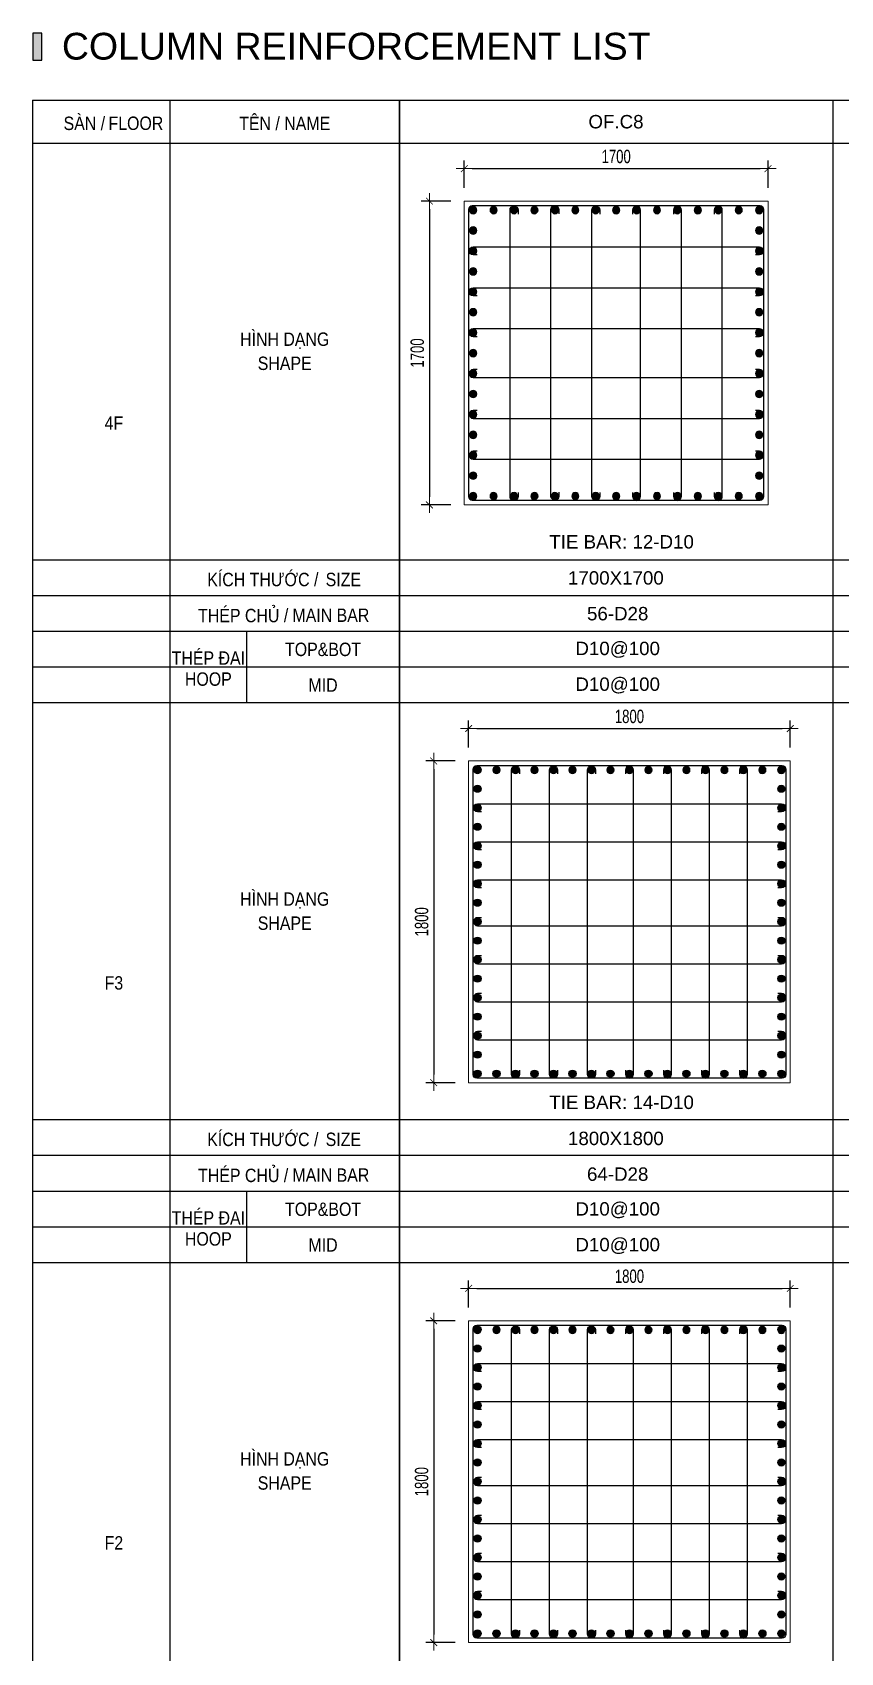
# Model space of a CAD drawing. Header units: millimetres. Extents: x 49323 to 380960, y -6102 to 181761.
# Drawn here: x 364150 to 368673, y 75208 to 84274 of the extents above; entities that cross this region are included whole.
import ezdxf
from ezdxf.enums import TextEntityAlignment as Align

# ---------------------------------------------------------------- set-up
doc = ezdxf.new("R2010")
doc.units = ezdxf.units.MM
doc.linetypes.add('CENTER2', pattern=[1.125, 0.75, -0.125, 0.125, -0.125])
doc.layers.get('Defpoints').update_dxf_attribs({"color": 151, "lineweight": 9})
for name, color, linetype in [('2', 2, 'Continuous'), ('CEN', 1, 'CENTER2'), ('STL', 3, 'Continuous'), ('TIT1', 3, 'Continuous'), ('TXT', 3, 'Continuous')]:
    doc.layers.add(name, color=color, linetype=linetype)
for name, color, linetype, lineweight in [('NDC_S_CONTINUOUS', 3, 'Continuous', 20), ('NDC_S_DIM', 1, 'Continuous', 15), ('NDC_S_VN TEXT', 7, 'Continuous', 20)]:
    doc.layers.add(name, color=color, linetype=linetype, lineweight=lineweight)
doc.styles.add('ARIAL', font='arial.ttf', dxfattribs={"width": 0.8})
doc.styles.add('NDC_ARIAL', font='arial.ttf', dxfattribs={"width": 0.85})
doc.styles.add('NDC_DIM', font='', dxfattribs={"width": 0.75})
doc.styles.get('NDC_DIM').set_extended_font_data('Dotum')
doc.dimstyles.new('NDC_dim_30', dxfattribs={"dimscale": 30, "dimtxt": 2.5, "dimasz": 1.5, "dimexe": 1.5, "dimexo": 2.5, "dimgap": 1, "dimtad": 1, "dimdec": 0, "dimzin": 0, "dimdsep": 46, "dimtxsty": 'NDC_DIM', "dimblk": 'DIMMARK', "dimcen": 0.09, "dimdle": 1.2, "dimclrd": 1, "dimclre": 1, "dimclrt": 3, "dimadec": 0, "dimazin": 0, "dimtfac": 1, "dimtdec": 0, "dimtix": 1, "dimtofl": 0, "dimtmove": 0, "dimatfit": 3, "dimfxl": 8, "dimfxlon": 1, "dimtolj": 1, "dimtzin": 0, "dimarcsym": 0})

# ---------------------------------------------------------------- blocks, each defined once
blk = doc.blocks.new('DIMMARK')
at = {"layer": 'NDC_S_DIM', "color": 1}
blk.add_line((-1.5, 0), (1, 0), dxfattribs=at)
at = {"layer": 'NDC_S_DIM', "color": 2, "const_width": 0.1}
blk.add_lwpolyline([(-0.42, -0.42), (0.42, 0.42)], dxfattribs=at)
blk = doc.blocks.new('*D2103')
at = {"layer": 'Defpoints', "color": 0, "ltscale": 40, "transparency": 16777216}
for p in [(368391.3, 77245.5), (366591.3, 77063.9), (368391.3, 77063.9)]:
    blk.add_point(p, dxfattribs=at)
at = {"layer": 'NDC_S_DIM', "color": 1, "lineweight": -2, "ltscale": 40, "transparency": 16777216}
for p, q in [((366591.3, 77138.9), (366591.3, 77290.5)), ((366636.3, 77245.5), (368346.3, 77245.5)), ((368391.3, 77138.9), (368391.3, 77290.5))]:
    blk.add_line(p, q, dxfattribs=at)
at = {"layer": 'NDC_S_DIM', "color": 1, "lineweight": -2, "ltscale": 40, "transparency": 16777216, "xscale": 45, "yscale": 45, "zscale": 45, "rotation": 180}
blk.add_blockref('DIMMARK', (366591.3, 77245.5), dxfattribs=at)
at = {"layer": 'NDC_S_DIM', "color": 1, "lineweight": -2, "ltscale": 40, "transparency": 16777216, "xscale": 45, "yscale": 45, "zscale": 45}
blk.add_blockref('DIMMARK', (368391.3, 77245.5), dxfattribs=at)
at = {"layer": 'NDC_S_DIM', "color": 3, "ltscale": 40, "transparency": 16777216, "insert": (367491.3, 77313.1), "char_height": 75, "attachment_point": 5, "style": 'NDC_DIM'}
blk.add_mtext('\\A1;1800', dxfattribs=at)
blk = doc.blocks.new('*D2104')
at = {"layer": 'Defpoints', "color": 0, "ltscale": 40, "transparency": 16777216}
for p in [(366591.3, 77063.9), (366395.9, 75263.9), (366591.3, 75263.9)]:
    blk.add_point(p, dxfattribs=at)
at = {"layer": 'NDC_S_DIM', "color": 1, "lineweight": -2, "ltscale": 40, "transparency": 16777216}
for p, q in [((366516.3, 77063.9), (366350.9, 77063.9)), ((366395.9, 77018.9), (366395.9, 75308.9)), ((366516.3, 75263.9), (366350.9, 75263.9))]:
    blk.add_line(p, q, dxfattribs=at)
at = {"layer": 'NDC_S_DIM', "color": 1, "lineweight": -2, "ltscale": 40, "transparency": 16777216, "xscale": 45, "yscale": 45, "zscale": 45}
for p, rotation in [((366395.9, 77063.9), 90), ((366395.9, 75263.9), 270)]:
    blk.add_blockref('DIMMARK', p, dxfattribs=dict(at, rotation=rotation))
at = {"layer": 'NDC_S_DIM', "color": 3, "ltscale": 40, "transparency": 16777216, "insert": (366328.4, 76163.9), "char_height": 75, "attachment_point": 5, "rotation": 90, "style": 'NDC_DIM'}
blk.add_mtext('\\A1;1800', dxfattribs=at)
blk = doc.blocks.new('8')
at = {"layer": '2'}
blk.add_hatch(color=256, dxfattribs=at).paths.add_polyline_path([(20, 0, 0.386127), (1.9, 19.9), (-1.9, 19.9, 0.386127), (-20, 0, 1)])
blk.add_circle((0, 0), 20, dxfattribs=at)
blk = doc.blocks.new('5')
at = {"layer": 'CEN', "rotation": 180}
blk.add_blockref('8', (0, 0), dxfattribs=at)
blk = doc.blocks.new('*U2028')
at = {"layer": 'STL', "xscale": -1, "rotation": 270}
blk.add_blockref('5', (0, 0), dxfattribs=at)
blk = doc.blocks.new('*U2045')
at = {"layer": 'NDC_S_DIM', "color": 0, "linetype": 'ByBlock', "lineweight": -2, "transparency": 16777216}
for p in [(308694.2, 70751.5), (308800.5, 70751.5), (308906.8, 70751.5), (309013.1, 70751.5), (309119.4, 70751.5), (309225.6, 70751.5), (309331.9, 70751.5), (309438.2, 70751.5), (309544.5, 70751.5), (309650.7, 70751.5), (309757, 70751.5), (309863.3, 70751.5), (309969.6, 70751.5), (310075.9, 70751.5), (310182.1, 70751.5), (310288.4, 70751.5), (310394.7, 70751.5)]:
    blk.add_blockref('*U2028', p, dxfattribs=at)
blk = doc.blocks.new('*U2046')
at = {"layer": 'STL', "xscale": -1, "rotation": 270}
blk.add_blockref('5', (0, 0), dxfattribs=at)
blk = doc.blocks.new('*U2047')
at = {"layer": 'NDC_S_DIM', "color": 0, "linetype": 'ByBlock', "lineweight": -2, "transparency": 16777216}
for p in [(308694.2, 70751.5), (308800.5, 70751.5), (308906.8, 70751.5), (309013.1, 70751.5), (309119.4, 70751.5), (309225.6, 70751.5), (309331.9, 70751.5), (309438.2, 70751.5), (309544.5, 70751.5), (309650.7, 70751.5), (309757, 70751.5), (309863.3, 70751.5), (309969.6, 70751.5), (310075.9, 70751.5), (310182.1, 70751.5), (310288.4, 70751.5), (310394.7, 70751.5)]:
    blk.add_blockref('*U2046', p, dxfattribs=at)
blk = doc.blocks.new('*U2023')
at = {"layer": 'STL', "xscale": -1, "rotation": 270}
blk.add_blockref('5', (0, 0), dxfattribs=at)
blk = doc.blocks.new('*U2024')
at = {"layer": 'NDC_S_DIM', "color": 0, "linetype": 'ByBlock', "lineweight": -2, "transparency": 16777216}
for p in [(308694.2, 70751.5), (308800.5, 70751.5), (308906.8, 70751.5), (309013.1, 70751.5), (309119.4, 70751.5), (309225.6, 70751.5), (309331.9, 70751.5), (309438.2, 70751.5), (309544.5, 70751.5), (309650.7, 70751.5), (309757, 70751.5), (309863.3, 70751.5), (309969.6, 70751.5), (310075.9, 70751.5), (310182.1, 70751.5), (310288.4, 70751.5), (310394.7, 70751.5)]:
    blk.add_blockref('*U2023', p, dxfattribs=at)
blk = doc.blocks.new('*U2029')
at = {"layer": 'STL', "xscale": -1, "rotation": 270}
blk.add_blockref('5', (0, 0), dxfattribs=at)
blk = doc.blocks.new('*U2027')
at = {"layer": 'NDC_S_DIM', "color": 0, "linetype": 'ByBlock', "lineweight": -2, "transparency": 16777216}
for p in [(308694.2, 70751.5), (308800.5, 70751.5), (308906.8, 70751.5), (309013.1, 70751.5), (309119.4, 70751.5), (309225.6, 70751.5), (309331.9, 70751.5), (309438.2, 70751.5), (309544.5, 70751.5), (309650.7, 70751.5), (309757, 70751.5), (309863.3, 70751.5), (309969.6, 70751.5), (310075.9, 70751.5), (310182.1, 70751.5), (310288.4, 70751.5), (310394.7, 70751.5)]:
    blk.add_blockref('*U2029', p, dxfattribs=at)
blk = doc.blocks.new('*D2105')
at = {"layer": 'Defpoints', "color": 0, "ltscale": 40, "transparency": 16777216}
for p in [(368391.3, 80378.2), (366591.3, 80196.6), (368391.3, 80196.6)]:
    blk.add_point(p, dxfattribs=at)
at = {"layer": 'NDC_S_DIM', "color": 1, "lineweight": -2, "ltscale": 40, "transparency": 16777216}
for p, q in [((366591.3, 80271.6), (366591.3, 80423.2)), ((368391.3, 80271.6), (368391.3, 80423.2)), ((366636.3, 80378.2), (368346.3, 80378.2))]:
    blk.add_line(p, q, dxfattribs=at)
at = {"layer": 'NDC_S_DIM', "color": 1, "lineweight": -2, "ltscale": 40, "transparency": 16777216, "xscale": 45, "yscale": 45, "zscale": 45, "rotation": 180}
blk.add_blockref('DIMMARK', (366591.3, 80378.2), dxfattribs=at)
at = {"layer": 'NDC_S_DIM', "color": 1, "lineweight": -2, "ltscale": 40, "transparency": 16777216, "xscale": 45, "yscale": 45, "zscale": 45}
blk.add_blockref('DIMMARK', (368391.3, 80378.2), dxfattribs=at)
at = {"layer": 'NDC_S_DIM', "color": 3, "ltscale": 40, "transparency": 16777216, "insert": (367491.3, 80445.8), "char_height": 75, "attachment_point": 5, "style": 'NDC_DIM'}
blk.add_mtext('\\A1;1800', dxfattribs=at)
blk = doc.blocks.new('*D2106')
at = {"layer": 'Defpoints', "color": 0, "ltscale": 40, "transparency": 16777216}
for p in [(366591.3, 80196.6), (366395.9, 78396.6), (366591.3, 78396.6)]:
    blk.add_point(p, dxfattribs=at)
at = {"layer": 'NDC_S_DIM', "color": 1, "lineweight": -2, "ltscale": 40, "transparency": 16777216}
for p, q in [((366516.3, 80196.6), (366350.9, 80196.6)), ((366395.9, 80151.6), (366395.9, 78441.6)), ((366516.3, 78396.6), (366350.9, 78396.6))]:
    blk.add_line(p, q, dxfattribs=at)
at = {"layer": 'NDC_S_DIM', "color": 1, "lineweight": -2, "ltscale": 40, "transparency": 16777216, "xscale": 45, "yscale": 45, "zscale": 45}
for p, rotation in [((366395.9, 80196.6), 90), ((366395.9, 78396.6), 270)]:
    blk.add_blockref('DIMMARK', p, dxfattribs=dict(at, rotation=rotation))
at = {"layer": 'NDC_S_DIM', "color": 3, "ltscale": 40, "transparency": 16777216, "insert": (366328.4, 79296.6), "char_height": 75, "attachment_point": 5, "rotation": 90, "style": 'NDC_DIM'}
blk.add_mtext('\\A1;1800', dxfattribs=at)
blk = doc.blocks.new('*U2037')
at = {"layer": 'STL', "xscale": -1, "rotation": 270}
blk.add_blockref('5', (0, 0), dxfattribs=at)
blk = doc.blocks.new('*U2038')
at = {"layer": 'NDC_S_DIM', "color": 0, "linetype": 'ByBlock', "lineweight": -2, "transparency": 16777216}
for p in [(308694.2, 70751.5), (308800.5, 70751.5), (308906.8, 70751.5), (309013.1, 70751.5), (309119.4, 70751.5), (309225.6, 70751.5), (309331.9, 70751.5), (309438.2, 70751.5), (309544.5, 70751.5), (309650.7, 70751.5), (309757, 70751.5), (309863.3, 70751.5), (309969.6, 70751.5), (310075.9, 70751.5), (310182.1, 70751.5), (310288.4, 70751.5), (310394.7, 70751.5)]:
    blk.add_blockref('*U2037', p, dxfattribs=at)
blk = doc.blocks.new('*U2034')
at = {"layer": 'STL', "xscale": -1, "rotation": 270}
blk.add_blockref('5', (0, 0), dxfattribs=at)
blk = doc.blocks.new('*U2035')
at = {"layer": 'NDC_S_DIM', "color": 0, "linetype": 'ByBlock', "lineweight": -2, "transparency": 16777216}
for p in [(308694.2, 70751.5), (308800.5, 70751.5), (308906.8, 70751.5), (309013.1, 70751.5), (309119.4, 70751.5), (309225.6, 70751.5), (309331.9, 70751.5), (309438.2, 70751.5), (309544.5, 70751.5), (309650.7, 70751.5), (309757, 70751.5), (309863.3, 70751.5), (309969.6, 70751.5), (310075.9, 70751.5), (310182.1, 70751.5), (310288.4, 70751.5), (310394.7, 70751.5)]:
    blk.add_blockref('*U2034', p, dxfattribs=at)
blk = doc.blocks.new('*U2036')
at = {"layer": 'STL', "xscale": -1, "rotation": 270}
blk.add_blockref('5', (0, 0), dxfattribs=at)
blk = doc.blocks.new('*U2072')
at = {"layer": 'NDC_S_DIM', "color": 0, "linetype": 'ByBlock', "lineweight": -2, "transparency": 16777216}
for p in [(308694.2, 70751.5), (308800.5, 70751.5), (308906.8, 70751.5), (309013.1, 70751.5), (309119.4, 70751.5), (309225.6, 70751.5), (309331.9, 70751.5), (309438.2, 70751.5), (309544.5, 70751.5), (309650.7, 70751.5), (309757, 70751.5), (309863.3, 70751.5), (309969.6, 70751.5), (310075.9, 70751.5), (310182.1, 70751.5), (310288.4, 70751.5), (310394.7, 70751.5)]:
    blk.add_blockref('*U2036', p, dxfattribs=at)
blk = doc.blocks.new('*U2021')
at = {"layer": 'STL', "xscale": -1, "rotation": 270}
blk.add_blockref('5', (0, 0), dxfattribs=at)
blk = doc.blocks.new('*U2022')
at = {"layer": 'NDC_S_DIM', "color": 0, "linetype": 'ByBlock', "lineweight": -2, "transparency": 16777216}
for p in [(308694.2, 70751.5), (308800.5, 70751.5), (308906.8, 70751.5), (309013.1, 70751.5), (309119.4, 70751.5), (309225.6, 70751.5), (309331.9, 70751.5), (309438.2, 70751.5), (309544.5, 70751.5), (309650.7, 70751.5), (309757, 70751.5), (309863.3, 70751.5), (309969.6, 70751.5), (310075.9, 70751.5), (310182.1, 70751.5), (310288.4, 70751.5), (310394.7, 70751.5)]:
    blk.add_blockref('*U2021', p, dxfattribs=at)
blk = doc.blocks.new('*U2043')
at = {"layer": 'STL', "xscale": -1, "rotation": 270}
blk.add_blockref('5', (0, 0), dxfattribs=at)
blk = doc.blocks.new('*U2044')
at = {"layer": 'NDC_S_DIM', "color": 0, "linetype": 'ByBlock', "lineweight": -2, "transparency": 16777216}
for p in [(299692.7, 70167.6), (299807.1, 70167.6), (299921.4, 70167.6), (300035.7, 70167.6), (300150, 70167.6), (300264.3, 70167.6), (300378.6, 70167.6), (300493, 70167.6), (300607.3, 70167.6), (300721.6, 70167.6), (300835.9, 70167.6), (300950.2, 70167.6), (301064.6, 70167.6), (301178.9, 70167.6), (301293.2, 70167.6)]:
    blk.add_blockref('*U2043', p, dxfattribs=at)
blk = doc.blocks.new('*U2030')
at = {"layer": 'STL', "xscale": -1, "rotation": 270}
blk.add_blockref('5', (0, 0), dxfattribs=at)
blk = doc.blocks.new('*U2031')
at = {"layer": 'NDC_S_DIM', "color": 0, "linetype": 'ByBlock', "lineweight": -2, "transparency": 16777216}
for p in [(299692.7, 70167.6), (299807.1, 70167.6), (299921.4, 70167.6), (300035.7, 70167.6), (300150, 70167.6), (300264.3, 70167.6), (300378.6, 70167.6), (300493, 70167.6), (300607.3, 70167.6), (300721.6, 70167.6), (300835.9, 70167.6), (300950.2, 70167.6), (301064.6, 70167.6), (301178.9, 70167.6), (301293.2, 70167.6)]:
    blk.add_blockref('*U2030', p, dxfattribs=at)
blk = doc.blocks.new('*U2032')
at = {"layer": 'STL', "xscale": -1, "rotation": 270}
blk.add_blockref('5', (0, 0), dxfattribs=at)
blk = doc.blocks.new('*U2033')
at = {"layer": 'NDC_S_DIM', "color": 0, "linetype": 'ByBlock', "lineweight": -2, "transparency": 16777216}
for p in [(299692.7, 70167.6), (299807.1, 70167.6), (299921.4, 70167.6), (300035.7, 70167.6), (300150, 70167.6), (300264.3, 70167.6), (300378.6, 70167.6), (300493, 70167.6), (300607.3, 70167.6), (300721.6, 70167.6), (300835.9, 70167.6), (300950.2, 70167.6), (301064.6, 70167.6), (301178.9, 70167.6), (301293.2, 70167.6)]:
    blk.add_blockref('*U2032', p, dxfattribs=at)
blk = doc.blocks.new('*U2019')
at = {"layer": 'STL', "xscale": -1, "rotation": 270}
blk.add_blockref('5', (0, 0), dxfattribs=at)
blk = doc.blocks.new('*U2020')
at = {"layer": 'NDC_S_DIM', "color": 0, "linetype": 'ByBlock', "lineweight": -2, "transparency": 16777216}
for p in [(299692.7, 70167.6), (299807.1, 70167.6), (299921.4, 70167.6), (300035.7, 70167.6), (300150, 70167.6), (300264.3, 70167.6), (300378.6, 70167.6), (300493, 70167.6), (300607.3, 70167.6), (300721.6, 70167.6), (300835.9, 70167.6), (300950.2, 70167.6), (301064.6, 70167.6), (301178.9, 70167.6), (301293.2, 70167.6)]:
    blk.add_blockref('*U2019', p, dxfattribs=at)
blk = doc.blocks.new('*D2107')
at = {"layer": 'Defpoints', "color": 0, "ltscale": 40, "transparency": 16777216}
for p in [(368266.9, 83511.3), (366566.9, 83329.7), (368266.9, 83329.7)]:
    blk.add_point(p, dxfattribs=at)
at = {"layer": 'NDC_S_DIM', "color": 1, "lineweight": -2, "ltscale": 40, "transparency": 16777216}
for p, q in [((366566.9, 83404.7), (366566.9, 83556.3)), ((366611.9, 83511.3), (368221.9, 83511.3)), ((368266.9, 83404.7), (368266.9, 83556.3))]:
    blk.add_line(p, q, dxfattribs=at)
at = {"layer": 'NDC_S_DIM', "color": 1, "lineweight": -2, "ltscale": 40, "transparency": 16777216, "xscale": 45, "yscale": 45, "zscale": 45, "rotation": 180}
blk.add_blockref('DIMMARK', (366566.9, 83511.3), dxfattribs=at)
at = {"layer": 'NDC_S_DIM', "color": 1, "lineweight": -2, "ltscale": 40, "transparency": 16777216, "xscale": 45, "yscale": 45, "zscale": 45}
blk.add_blockref('DIMMARK', (368266.9, 83511.3), dxfattribs=at)
at = {"layer": 'NDC_S_DIM', "color": 3, "ltscale": 40, "transparency": 16777216, "insert": (367416.9, 83578.9), "char_height": 75, "attachment_point": 5, "style": 'NDC_DIM'}
blk.add_mtext('\\A1;1700', dxfattribs=at)
blk = doc.blocks.new('*D2108')
at = {"layer": 'Defpoints', "color": 0, "ltscale": 40, "transparency": 16777216}
for p in [(366566.9, 83329.7), (366371.5, 81629.7), (366566.9, 81629.7)]:
    blk.add_point(p, dxfattribs=at)
at = {"layer": 'NDC_S_DIM', "color": 1, "lineweight": -2, "ltscale": 40, "transparency": 16777216}
for p, q in [((366491.9, 83329.7), (366326.5, 83329.7)), ((366371.5, 83284.7), (366371.5, 81674.7)), ((366491.9, 81629.7), (366326.5, 81629.7))]:
    blk.add_line(p, q, dxfattribs=at)
at = {"layer": 'NDC_S_DIM', "color": 1, "lineweight": -2, "ltscale": 40, "transparency": 16777216, "xscale": 45, "yscale": 45, "zscale": 45}
for p, rotation in [((366371.5, 83329.7), 90), ((366371.5, 81629.7), 270)]:
    blk.add_blockref('DIMMARK', p, dxfattribs=dict(at, rotation=rotation))
at = {"layer": 'NDC_S_DIM', "color": 3, "ltscale": 40, "transparency": 16777216, "insert": (366304, 82479.7), "char_height": 75, "attachment_point": 5, "rotation": 90, "style": 'NDC_DIM'}
blk.add_mtext('\\A1;1700', dxfattribs=at)

msp = doc.modelspace()

# ---------------------------------------------------------------- hatches: boundary and pattern name
at = {"layer": 'TXT'}
msp.add_hatch(color=7, dxfattribs=at).paths.add_polyline_path([(364202.8, 84119), (364202.8, 84269), (364152.8, 84269), (364152.8, 84119)])

# ---------------------------------------------------------------- linework, layer by layer
at = {"layer": '2', "lineweight": -2, "ltscale": 1000}
for points in [[(368241.9, 83284.7), (368241.9, 81674.7, -0.414214), (368221.9, 81654.7), (366611.9, 81654.7, -0.414214), (366591.9, 81674.7), (366591.9, 83284.7, -0.414214), (366611.9, 83304.7), (368221.9, 83304.7, -0.414214)], [(368366.3, 80151.6), (368366.3, 78441.6, -0.414214), (368346.3, 78421.6), (366636.3, 78421.6, -0.414214), (366616.3, 78441.6), (366616.3, 80151.6, -0.414214), (366636.3, 80171.6), (368346.3, 80171.6, -0.414214)], [(368366.3, 77018.9), (368366.3, 75308.9, -0.414214), (368346.3, 75288.9), (366636.3, 75288.9, -0.414214), (366616.3, 75308.9), (366616.3, 77018.9, -0.414214), (366636.3, 77038.9), (368346.3, 77038.9, -0.414214)]]:
    msp.add_lwpolyline(points, format="xyb", close=True, dxfattribs=at)
at = {"layer": '2'}
for points in [[(366867.8, 81699.4), (366867.8, 81677.2, -1), (366822.8, 81677.2), (366822.8, 83279.2, -1), (366867.8, 83279.2), (366867.8, 83257.1)], [(367096.4, 81700.8), (367096.4, 81678.7, -1), (367051.4, 81678.7), (367051.4, 83280.7, -1), (367096.4, 83280.7), (367096.4, 83258.6)], [(367325.1, 81699.4), (367325.1, 81677.2, -1), (367280.1, 81677.2), (367280.1, 83279.2, -1), (367325.1, 83279.2), (367325.1, 83257.1)], [(367508.7, 81699.4), (367508.7, 81677.2, 1), (367553.7, 81677.2), (367553.7, 83279.2, 1), (367508.7, 83279.2), (367508.7, 83257.1)], [(367737.3, 81699.4), (367737.3, 81677.2, 1), (367782.4, 81677.2), (367782.4, 83279.2, 1), (367737.3, 83279.2), (367737.3, 83257.1)], [(367966, 81699.4), (367966, 81677.2, 1), (368011, 81677.2), (368011, 83279.2, 1), (367966, 83279.2), (367966, 83257.1)], [(366638.8, 83028.1), (366616.7, 83028.1, -1), (366616.7, 83073.1), (368218.7, 83073.1, -1), (368218.7, 83028.1), (368196.6, 83028.1)], [(366638.8, 82799.4), (366616.7, 82799.4, -1), (366616.7, 82844.5), (368218.7, 82844.5, -1), (368218.7, 82799.4), (368196.6, 82799.4)], [(366638.8, 82570.8), (366616.7, 82570.8, -1), (366616.7, 82615.8), (368218.7, 82615.8, -1), (368218.7, 82570.8), (368196.6, 82570.8)], [(366638.8, 82387.2), (366616.7, 82387.2, 1), (366616.7, 82342.2), (368218.7, 82342.2, 1), (368218.7, 82387.2), (368196.6, 82387.2)], [(366638.8, 82158.5), (366616.7, 82158.5, 1), (366616.7, 82113.5), (368218.7, 82113.5, 1), (368218.7, 82158.5), (368196.6, 82158.5)], [(366638.8, 81929.9), (366616.7, 81929.9, 1), (366616.7, 81884.9), (368218.7, 81884.9, 1), (368218.7, 81929.9), (368196.6, 81929.9)], [(366876.1, 78466.3), (366876.1, 78444.1, -1), (366831.1, 78444.1), (366831.1, 80146.1, -1), (366876.1, 80146.1), (366876.1, 80124)], [(367088.7, 78466.3), (367088.7, 78444.1, -1), (367043.6, 78444.1), (367043.6, 80146.1, -1), (367088.7, 80146.1), (367088.7, 80124)], [(367301.2, 78466.3), (367301.2, 78444.1, -1), (367256.2, 78444.1), (367256.2, 80146.1, -1), (367301.2, 80146.1), (367301.2, 80124)], [(367468.8, 78466.3), (367468.8, 78444.1, 1), (367513.8, 78444.1), (367513.8, 80146.1, 1), (367468.8, 80146.1), (367468.8, 80124)], [(367681.3, 78466.3), (367681.3, 78444.1, 1), (367726.3, 78444.1), (367726.3, 80146.1, 1), (367681.3, 80146.1), (367681.3, 80124)], [(367893.9, 78466.3), (367893.9, 78444.1, 1), (367938.9, 78444.1), (367938.9, 80146.1, 1), (367893.9, 80146.1), (367893.9, 80124)], [(368106.4, 78466.3), (368106.4, 78444.1, 1), (368151.5, 78444.1), (368151.5, 80146.1, 1), (368106.4, 80146.1), (368106.4, 80124)], [(366663.2, 79912.5), (366641, 79912.5, -1), (366641, 79957.5), (368343.1, 79957.5, -1), (368343.1, 79912.5), (368320.9, 79912.5)], [(366663.2, 79700), (366641, 79700, -1), (366641, 79745), (368343.1, 79745, -1), (368343.1, 79700), (368320.9, 79700)], [(366663.2, 79487.4), (366641, 79487.4, -1), (366641, 79532.4), (368343.1, 79532.4, -1), (368343.1, 79487.4), (368320.9, 79487.4)], [(366663.2, 79319.9), (366641, 79319.9, 1), (366641, 79274.9), (368343.1, 79274.9, 1), (368343.1, 79319.9), (368320.9, 79319.9)], [(366663.2, 79107.3), (366641, 79107.3, 1), (366641, 79062.3), (368343.1, 79062.3, 1), (368343.1, 79107.3), (368320.9, 79107.3)], [(366663.2, 78894.8), (366641, 78894.8, 1), (366641, 78849.7), (368343.1, 78849.7, 1), (368343.1, 78894.8), (368320.9, 78894.8)], [(366663.2, 78682.2), (366641, 78682.2, 1), (366641, 78637.2), (368343.1, 78637.2, 1), (368343.1, 78682.2), (368320.9, 78682.2)], [(366876.1, 75333.6), (366876.1, 75311.4, -1), (366831.1, 75311.4), (366831.1, 77013.4, -1), (366876.1, 77013.4), (366876.1, 76991.3)], [(367088.7, 75333.6), (367088.7, 75311.4, -1), (367043.6, 75311.4), (367043.6, 77013.4, -1), (367088.7, 77013.4), (367088.7, 76991.3)], [(367301.2, 75333.6), (367301.2, 75311.4, -1), (367256.2, 75311.4), (367256.2, 77013.4, -1), (367301.2, 77013.4), (367301.2, 76991.3)], [(367468.8, 75333.6), (367468.8, 75311.4, 1), (367513.8, 75311.4), (367513.8, 77013.4, 1), (367468.8, 77013.4), (367468.8, 76991.3)], [(367681.3, 75333.6), (367681.3, 75311.4, 1), (367726.3, 75311.4), (367726.3, 77013.4, 1), (367681.3, 77013.4), (367681.3, 76991.3)], [(367893.9, 75333.6), (367893.9, 75311.4, 1), (367938.9, 75311.4), (367938.9, 77013.4, 1), (367893.9, 77013.4), (367893.9, 76991.3)], [(368106.4, 75333.6), (368106.4, 75311.4, 1), (368151.5, 75311.4), (368151.5, 77013.4, 1), (368106.4, 77013.4), (368106.4, 76991.3)], [(366663.2, 76779.8), (366641, 76779.8, -1), (366641, 76824.8), (368343.1, 76824.8, -1), (368343.1, 76779.8), (368320.9, 76779.8)], [(366663.2, 76567.3), (366641, 76567.3, -1), (366641, 76612.3), (368343.1, 76612.3, -1), (368343.1, 76567.3), (368320.9, 76567.3)], [(366663.2, 76354.7), (366641, 76354.7, -1), (366641, 76399.7), (368343.1, 76399.7, -1), (368343.1, 76354.7), (368320.9, 76354.7)], [(366663.2, 76187.2), (366641, 76187.2, 1), (366641, 76142.2), (368343.1, 76142.2, 1), (368343.1, 76187.2), (368320.9, 76187.2)], [(366663.2, 75974.6), (366641, 75974.6, 1), (366641, 75929.6), (368343.1, 75929.6, 1), (368343.1, 75974.6), (368320.9, 75974.6)], [(366663.2, 75762.1), (366641, 75762.1, 1), (366641, 75717), (368343.1, 75717, 1), (368343.1, 75762.1), (368320.9, 75762.1)], [(366663.2, 75549.5), (366641, 75549.5, 1), (366641, 75504.5), (368343.1, 75504.5, 1), (368343.1, 75549.5), (368320.9, 75549.5)]]:
    msp.add_lwpolyline(points, format="xyb", dxfattribs=at)
at = {"layer": 'NDC_S_CONTINUOUS', "ltscale": 70}
for points in [[(368266.9, 83329.7), (368266.9, 81629.7), (366566.9, 81629.7), (366566.9, 83329.7), (368266.9, 83329.7)], [(368391.3, 80196.6), (368391.3, 78396.6), (366591.3, 78396.6), (366591.3, 80196.6), (368391.3, 80196.6)], [(368391.3, 77063.9), (368391.3, 75263.9), (366591.3, 75263.9), (366591.3, 77063.9), (368391.3, 77063.9)]]:
    msp.add_lwpolyline(points, dxfattribs=at)
at = {"layer": 'TIT1', "color": 2}
msp.add_line((364149.8, 83894), (378348.7, 83894), dxfattribs=at)
at = {"layer": 'TIT1'}
for p, q in [((364149.8, 83894), (364149.8, 67994)), ((364919.9, 83894), (364919.9, 67994)), ((366203.8, 67994), (366203.8, 83894)), ((366203.8, 83894), (366203.8, 67994)), ((368629.9, 83894), (368629.9, 67994)), ((364149.8, 83654), (378348.7, 83654)), ((378348.7, 80521.3), (364149.8, 80521.3)), ((378348.7, 77388.6), (364149.8, 77388.6))]:
    msp.add_line(p, q, dxfattribs=at)
at = {"layer": 'TIT1', "color": 8}
for p, q in [((378348.7, 81321.3), (364149.8, 81321.3)), ((378348.7, 81121.3), (364149.8, 81121.3)), ((378348.7, 80921.3), (364149.8, 80921.3)), ((365349.1, 80521.3), (365349.1, 80921.3)), ((378348.7, 80721.3), (364149.8, 80721.3)), ((378348.7, 78188.6), (364149.8, 78188.6)), ((378348.7, 77988.6), (364149.8, 77988.6)), ((378348.7, 77788.6), (364149.8, 77788.6)), ((365349.1, 77388.6), (365349.1, 77788.6)), ((378348.7, 77588.6), (364149.8, 77588.6))]:
    msp.add_line(p, q, dxfattribs=at)
at = {"layer": 'TXT', "color": 7}
msp.add_lwpolyline([(364202.8, 84119), (364202.8, 84269), (364152.8, 84269), (364152.8, 84119)], close=True, dxfattribs=at)
msp.add_lwpolyline([(364202.8, 84119), (364202.8, 84269), (364152.8, 84269), (364152.8, 84119)], close=True, dxfattribs=at)

# ---------------------------------------------------------------- block references
at = {"layer": 'NDC_S_DIM'}
for name, p in [('*U2044', (66923.9, 13111.6)), ('*U2031', (66923.9, 11511.1)), ('*U2038', (57946.8, 9394.6)), ('*U2045', (57946.8, 6261.9))]:
    msp.add_blockref(name, p, dxfattribs=at)
at = {"layer": 'NDC_S_DIM', "rotation": 90}
for name, p in [('*U2033', (436784.3, -218014)), ('*U2020', (438384.7, -218014))]:
    msp.add_blockref(name, p, dxfattribs=at)
at = {"layer": 'NDC_S_DIM', "xscale": -1}
for name, p, rotation in [('*U2072', (295889.5, -230247.1), 270), ('*U2022', (297590, -230247.1), 270), ('*U2035', (57946.8, 149198.7), 180), ('*U2024', (295889.5, -233379.8), 270), ('*U2027', (297590, -233379.8), 270), ('*U2047', (57946.8, 146066), 180)]:
    msp.add_blockref(name, p, dxfattribs=dict(at, rotation=rotation))

# ---------------------------------------------------------------- texts
at = {"layer": 'NDC_S_VN TEXT', "style": 'NDC_ARIAL', "width": 0.85}
for s, p in [('SÀN /', (364440.6, 83774)), ('HÌNH DẠNG', (365561.9, 82558.3)), ('KÍCH THƯỚC /', (365439.5, 81221.3)), ('THÉP CHỦ /', (365329.4, 81021.3)), ('THÉP ĐAI', (365134.6, 80782.3)), ('HÌNH DẠNG', (365561.9, 79425.6)), ('KÍCH THƯỚC /', (365439.5, 78088.6)), ('THÉP CHỦ /', (365329.4, 77888.6)), ('THÉP ĐAI', (365134.6, 77649.6)), ('HÌNH DẠNG', (365561.9, 76292.9))]:
    msp.add_text(s, height=75, dxfattribs=at).set_placement(p, align=Align.MIDDLE)
at = {"layer": 'TIT1', "style": 'NDC_ARIAL', "width": 0.85}
for s, p in [('FLOOR', (364729.1, 83765.2)), ('TÊN / NAME', (365561.9, 83774)), ('SHAPE', (365561.9, 82422)), ('4F', (364606, 82087.6)), ('SIZE', (365890, 81212.4)), ('MAIN BAR', (365820.3, 81012.4)), ('TOP&BOT', (365776.5, 80821.3)), ('HOOP', (365134.6, 80655)), ('MID', (365776.5, 80621.3)), ('SHAPE', (365561.9, 79289.3)), ('F3', (364606, 78954.9)), ('SIZE', (365890, 78079.7)), ('MAIN BAR', (365820.3, 77879.7)), ('TOP&BOT', (365776.5, 77688.6)), ('HOOP', (365134.6, 77522.3)), ('MID', (365776.5, 77488.6)), ('SHAPE', (365561.9, 76156.6)), ('F2', (364606, 75822.2))]:
    msp.add_text(s, height=75, dxfattribs=at).set_placement(p, align=Align.MIDDLE)
at = {"layer": 'TIT1', "color": 2, "style": 'NDC_ARIAL'}
msp.add_text('OF.C8', height=75, dxfattribs=at).set_placement((367415.9, 83774), align=Align.MIDDLE)
at = {"layer": 'TIT1', "style": 'NDC_ARIAL'}
for s, p in [('TIE BAR: 12-D10', (367447.2, 81423)), ('1700X1700', (367415.3, 81221.1)), ('56-D28', (367425.4, 81021.1)), ('D10@100', (367425.4, 80821.1)), ('D10@100', (367425.4, 80621.1)), ('TIE BAR: 14-D10', (367447.2, 78286.8)), ('64-D28', (367425.4, 77884.9)), ('D10@100', (367425.4, 77684.9)), ('D10@100', (367425.4, 77484.9))]:
    msp.add_text(s, height=75, dxfattribs=at).set_placement(p, align=Align.MIDDLE)
at = {"layer": 'TIT1', "color": 6, "style": 'NDC_ARIAL'}
msp.add_text('1800X1800', height=75, dxfattribs=at).set_placement((367415.3, 78084.9), align=Align.MIDDLE)
at = {"layer": 'TXT', "color": 3, "style": 'ARIAL'}
msp.add_text('COLUMN REINFORCEMENT LIST', height=150, dxfattribs=at).set_placement((364315, 84121.3))

# ---------------------------------------------------------------- dimensions: what is measured, and where the dimension line sits
at = {"layer": 'NDC_S_DIM', "ltscale": 40}
for base, p1, p2, picture, middle in [((368266.9, 83511.3), (366566.9, 83329.7), (368266.9, 83329.7), '*D2107', (367416.9, 83578.9)), ((368391.3, 80378.2), (366591.3, 80196.6), (368391.3, 80196.6), '*D2105', (367491.3, 80445.8)), ((368391.3, 77245.5), (366591.3, 77063.9), (368391.3, 77063.9), '*D2103', (367491.3, 77313.1))]:
    dim = msp.add_linear_dim(base=base, p1=p1, p2=p2, dimstyle='NDC_dim_30', dxfattribs=at)
    dim.commit()
    dim.dimension.update_dxf_attribs({"geometry": picture, "text_midpoint": middle})
for base, p1, p2, picture, middle in [((366371.5, 81629.7), (366566.9, 83329.7), (366566.9, 81629.7), '*D2108', (366304, 82479.7)), ((366395.9, 78396.6), (366591.3, 80196.6), (366591.3, 78396.6), '*D2106', (366328.4, 79296.6)), ((366395.9, 75263.9), (366591.3, 77063.9), (366591.3, 75263.9), '*D2104', (366328.4, 76163.9))]:
    dim = msp.add_linear_dim(base=base, p1=p1, p2=p2, angle=90, dimstyle='NDC_dim_30', dxfattribs=at)
    dim.commit()
    dim.dimension.update_dxf_attribs({"geometry": picture, "text_midpoint": middle})

doc.saveas('drawing.dxf')
